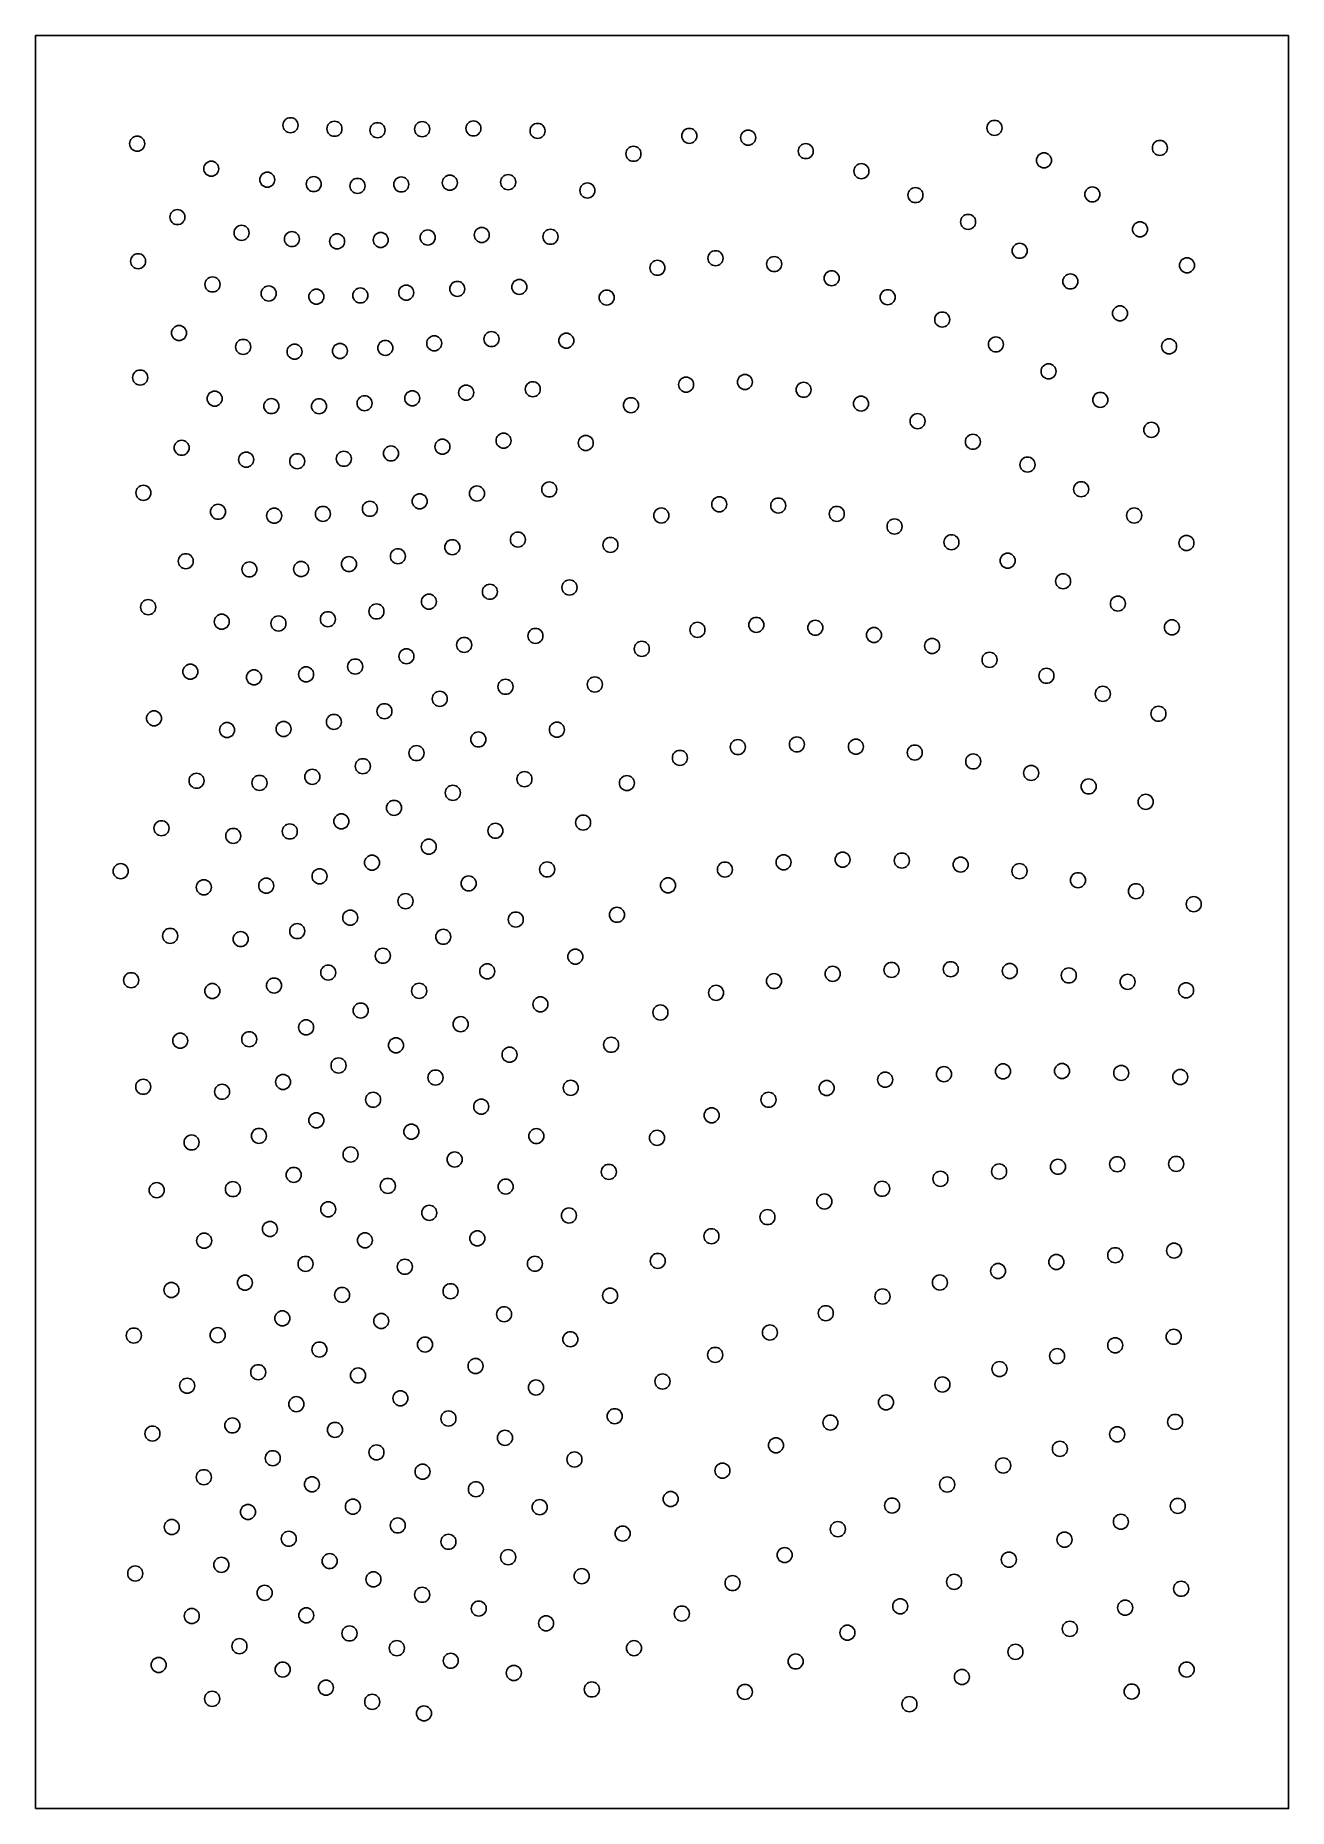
# Model space of a CAD drawing. Header units: millimetres. Extents: x -707 to 0, y -1275 to -275.
import ezdxf

# ---------------------------------------------------------------- set-up
doc = ezdxf.new("R2010")
doc.units = ezdxf.units.MM
doc.header["$MEASUREMENT"] = 0
doc.layers.add('Défaut', color=18, linetype='Continuous', true_color=0x000000)

msp = doc.modelspace()

# ---------------------------------------------------------------- linework, layer by layer
at = {"layer": 'Défaut'}
msp.add_lwpolyline([(-707, -1274.8), (0, -1274.8), (0, -274.8), (-707, -274.8)], close=True, dxfattribs=at)
for centre in [(-563.1, -325.4), (-538.3, -327.4), (-514, -328.2), (-488.8, -327.6), (-459.9, -327.2), (-423.7, -328.6), (-338.1, -331.4), (-304.9, -332.4), (-165.9, -326.9), (-649.6, -335.8), (-369.6, -341.5), (-272.4, -340), (-72.6, -338.2), (-607.8, -349.9), (-241, -351.3), (-138, -345.2), (-576.2, -356.1), (-550, -358.6), (-525.3, -359.6), (-500.6, -358.8), (-473.2, -357.8), (-440.3, -357.5), (-395.6, -362.2), (-210.5, -364.8), (-110.7, -364.4), (-626.9, -377.2), (-180.8, -379.9), (-83.8, -384.1), (-590.7, -386.1), (-562.3, -389.6), (-536.8, -390.9), (-512.2, -390.1), (-485.7, -388.7), (-455.2, -387.3), (-416.4, -388.3), (-649.1, -402.1), (-323.3, -400.4), (-290.2, -403.7), (-151.7, -396.2), (-356.1, -405.8), (-257.8, -411.7), (-123.1, -413.5), (-57.3, -404.4), (-607.1, -415.2), (-575.4, -420.3), (-548.5, -422.1), (-523.7, -421.4), (-497.8, -419.8), (-469, -417.7), (-434, -416.6), (-384.7, -422.6), (-226.2, -422.4), (-95.1, -431.5), (-626, -442.6), (-195.4, -435), (-589.8, -450.4), (-560.8, -453.1), (-535.2, -452.7), (-509.6, -451), (-482, -448.4), (-449.7, -446), (-407.5, -446.9), (-165.1, -449), (-67.4, -450.1), (-135.4, -464.2), (-647.9, -467.7), (-339.9, -471.7), (-306.7, -470.2), (-605.9, -479.6), (-573.9, -483.8), (-547, -483.9), (-521.3, -482.2), (-494.4, -479.4), (-464, -476.2), (-426.4, -474.3), (-371, -483.3), (-273.6, -474.6), (-241.2, -482.4), (-106.2, -480.3), (-209.3, -492.3), (-442.9, -503.3), (-178.1, -503.9), (-77.4, -497.2), (-624.5, -507.3), (-588.1, -514), (-533, -513.5), (-506.4, -510.5), (-477.4, -506.7), (-396.5, -504.6), (-559.3, -514.9), (-147.3, -516.8), (-646.1, -532.7), (-457.9, -533.1), (-417.1, -530.8), (-117, -530.7), (-604, -543.4), (-518.3, -541.7), (-490.2, -537.5), (-321.2, -539.2), (-287.9, -539.9), (-572.3, -545.6), (-544.8, -544.6), (-353.9, -545.5), (-254.9, -544.6), (-222.3, -551.7), (-87.1, -545.5), (-471.8, -563.4), (-434.8, -559.1), (-382.6, -562.1), (-190.2, -560.6), (-57.6, -561), (-622.2, -571.3), (-530.1, -572.9), (-502.5, -568.5), (-158.5, -571), (-586.3, -575.9), (-557.1, -575.7), (-127.2, -582.6), (-485, -594.1), (-450.6, -588.5), (-405.7, -586.1), (-643.4, -597.2), (-542, -604), (-514.6, -599.6), (-96.3, -595.2), (-601.9, -605.4), (-569.9, -606.4), (-424.9, -613.4), (-333.5, -610), (-300.3, -607.2), (-267, -608.8), (-233.9, -612.9), (-65.8, -608.6), (-465.1, -618.5), (-364.9, -620.7), (-201.1, -619.1), (-619.6, -633.6), (-526.6, -630.7), (-497.7, -624.9), (-168.7, -626.9), (-583.7, -636.8), (-554.3, -635.1), (-441.8, -642.1), (-391.4, -640.8), (-136.6, -635.9), (-478.9, -648.9), (-104.8, -646.1), (-640.1, -659.9), (-538.6, -661.9), (-510.1, -655.9), (-73.4, -657.3), (-598.9, -666.5), (-567, -665.9), (-457.1, -671.8), (-412.8, -666.3), (-492, -679.5), (-343.4, -682.2), (-310.7, -676.1), (-277.4, -674.6), (-244.1, -675.9), (-210.9, -679.2), (-177.9, -684.2), (-550.8, -692.9), (-522.3, -686.9), (-431.1, -694.2), (-145.2, -690.7), (-616.1, -695.1), (-580.6, -696.3), (-471.5, -701.9), (-373.3, -696.4), (-112.8, -698.3), (-504.7, -710.4), (-80.6, -707), (-635.9, -721.9), (-563.5, -723.7), (-534.4, -718), (-447.5, -723.3), (-398, -718.7), (-595.4, -726.2), (-485.1, -732.3), (-517.1, -741.3), (-284.9, -741.1), (-251.6, -739.6), (-218.2, -740.1), (-185, -742.4), (-658.9, -746.1), (-546.7, -749), (-462.6, -753), (-418.3, -745.1), (-350.1, -754.1), (-318, -745.2), (-151.8, -746.1), (-118.8, -751.2), (-612, -755.2), (-576.8, -754.3), (-498.2, -763), (-86.1, -757.4), (-529.4, -772.3), (-436, -773.4), (-378.9, -770.7), (-53.5, -764.7), (-631, -782.6), (-559.3, -779.9), (-476.9, -783.1), (-591.2, -784.4), (-511, -793.8), (-541.8, -803.3), (-452.1, -802.6), (-402.4, -794.3), (-257.2, -804), (-224, -801.8), (-190.6, -801.4), (-157.3, -802.4), (-653, -807.6), (-607.2, -813.7), (-572.4, -810.6), (-490.5, -813.6), (-290.3, -808.1), (-124, -804.9), (-90.8, -808.5), (-57.8, -813.3), (-422.1, -821.2), (-323, -814.7), (-554.3, -834.2), (-523.5, -824.7), (-467.1, -832.4), (-354.4, -825.8), (-625.3, -841.7), (-586.4, -840.9), (-382.2, -844), (-503.6, -844.3), (-439.5, -849.6), (-536, -855.7), (-481.3, -862.5), (-227.6, -863.7), (-194.4, -860.6), (-161.1, -859), (-127.8, -858.8), (-94.4, -859.9), (-61.1, -862.2), (-646.2, -867.7), (-601.7, -870.5), (-567.3, -865), (-405, -868.3), (-260.6, -868.4), (-516.5, -875), (-455.5, -878.9), (-325.5, -883.8), (-293.4, -875), (-548.5, -886.6), (-494.9, -893), (-618.9, -899.1), (-580.9, -895.4), (-424.4, -895.5), (-356.3, -896.5), (-529.2, -905.9), (-470.5, -908.7), (-130.1, -912.8), (-96.7, -911.4), (-63.4, -911.2), (-561.3, -917.4), (-508.2, -923.6), (-441.7, -924), (-383.5, -915.7), (-196.4, -919.6), (-163.3, -915.5), (-638.6, -926), (-595.6, -925.4), (-261.9, -932.4), (-229.3, -925.2), (-541.8, -936.8), (-484.8, -938.8), (-406, -940.3), (-294, -941.2), (-574.7, -947.9), (-457.7, -953.2), (-325.6, -952), (-611.8, -954.5), (-521.1, -954.3), (-97.8, -962.7), (-64.6, -960.1), (-554.6, -967.6), (-498.6, -969.2), (-425.2, -967.5), (-355.9, -965.9), (-163.9, -971.6), (-131, -966.5), (-630.3, -982.3), (-588.8, -978.2), (-472.8, -983), (-196.7, -978.1), (-534, -985.1), (-382.8, -985.5), (-229.1, -986), (-567.7, -998.3), (-511.9, -999.8), (-442.6, -996), (-261.1, -995.4), (-651.5, -1008), (-604.2, -1007.8), (-487.2, -1013.1), (-405.2, -1010.1), (-292.6, -1006.3), (-97.8, -1013.5), (-64.8, -1008.7), (-546.8, -1015.9), (-323.5, -1018.9), (-130.6, -1019.6), (-581.3, -1028.7), (-525, -1030.5), (-458.7, -1025.2), (-353.2, -1033.9), (-163.1, -1026.9), (-621.4, -1036.3), (-501.1, -1043.4), (-424.6, -1037.3), (-195.3, -1035.6), (-559.8, -1046.7), (-380.2, -1053.5), (-227.1, -1045.7), (-641, -1063.3), (-595.9, -1058.7), (-538, -1061.2), (-474, -1054.8), (-258.5, -1057.1), (-96.7, -1063.7), (-64, -1056.7), (-514.6, -1073.9), (-442.1, -1065.7), (-289.2, -1069.9), (-129, -1071.9), (-573.1, -1077.2), (-402.9, -1077.9), (-319.4, -1084.2), (-161, -1081.3), (-612, -1087.9), (-551, -1091.9), (-488.6, -1084.8), (-192.6, -1092), (-458.5, -1094.7), (-348.6, -1100.2), (-223.7, -1103.9), (-62.5, -1104.1), (-587.1, -1107.5), (-527.9, -1104.5), (-422.5, -1104.8), (-94.6, -1113), (-630.1, -1116), (-564.1, -1122.6), (-502.6, -1115.1), (-375.7, -1119.7), (-254.3, -1117.2), (-126.4, -1123.1), (-474, -1124.3), (-440.3, -1133), (-284.3, -1131.8), (-650.7, -1142.2), (-602.1, -1137.3), (-541, -1135.2), (-398.8, -1143.7), (-157.8, -1134.4), (-577.7, -1153.1), (-516.3, -1145.5), (-488.8, -1154.2), (-313.7, -1147.6), (-188.7, -1146.9), (-60.6, -1150.8), (-456.9, -1162), (-219.1, -1160.7), (-92.2, -1161.5), (-618.8, -1166.2), (-554.2, -1165.8), (-418.9, -1170.3), (-342.3, -1164.8), (-123.4, -1173.4), (-591.9, -1183.2), (-529.8, -1176), (-248.9, -1175.6), (-637.5, -1193.8), (-503.1, -1184.3), (-472.7, -1191.4), (-369.3, -1184.3), (-278.1, -1191.8), (-154.1, -1186.4), (-567.5, -1196.4), (-437.1, -1198.3), (-184.3, -1200.6), (-57.5, -1196.4), (-607.3, -1212.9), (-543.1, -1206.6), (-393.1, -1207.6), (-306.7, -1209), (-88.5, -1208.8), (-517, -1214.6), (-487.8, -1221.1), (-213.9, -1215.9)]:
    msp.add_circle(centre, 4.25, dxfattribs=at)

doc.saveas('drawing.dxf')
